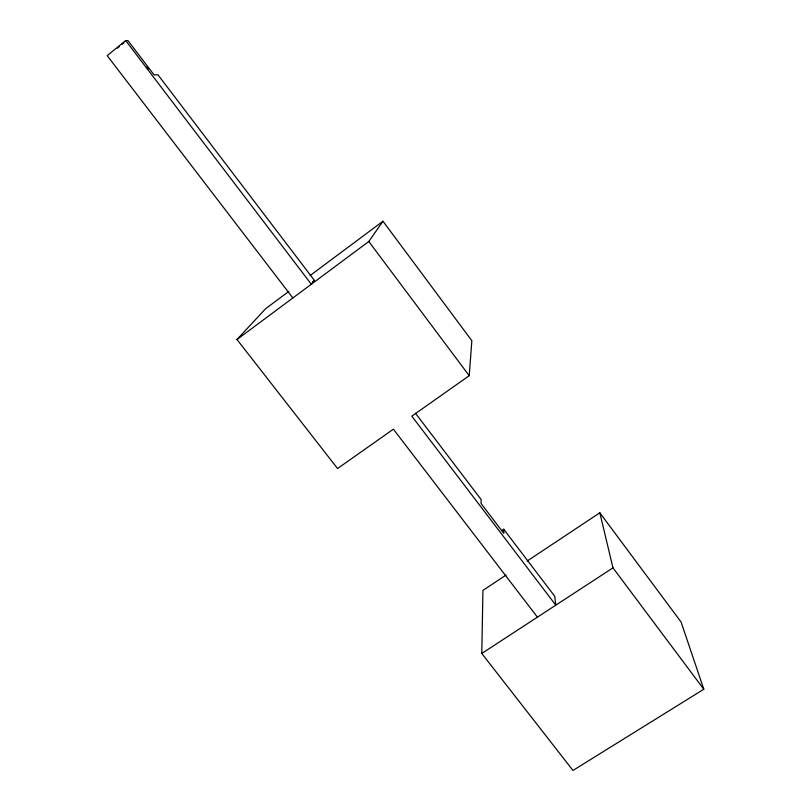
<?xml version="1.0" encoding="UTF-8"?>
<svg xmlns="http://www.w3.org/2000/svg" width="811" height="811" viewBox="0 0 811 811"><rect width="100%" height="100%" fill="white"/><g stroke="black" fill="none" stroke-linecap="round" stroke-linejoin="round"><path stroke-width="1.22" d="M527.17 561.04L599.826 512.795L681.118 622.088L703.796 689.249L572.971 770.45L481.775 653.473L482.94 590.408L506.105 575.019M501.725 530.597L503.732 529.248L554.754 596.298L555.788 605.168L411.816 416.175L469.214 375.696L471.85 340.721L382.974 221.231L310.116 275.537M537.429 617.161L393.386 429.171L337.569 468.535L236.984 339.525L368.802 241.496L382.974 221.231M125.664 40.55L128.026 40.702L154.09 74.916L157.952 74.794L314.435 280.454L311.312 284.245L125.664 40.55L107.204 55.665L292.862 297.972M236.984 339.525L265.582 308.738L288.858 291.382M117.392 48.153L119.278 46.612M122.096 44.311L123.971 42.77M312.417 281.954L314.435 280.454M481.775 653.473L612.974 567.852L599.826 512.795M415.475 413.245L481.156 499.576L481.055 503.489L503.834 533.415L503.732 529.248M146.903 66.968L148.423 68.955M368.802 241.496L469.214 375.696M612.974 567.852L703.796 689.249"/></g></svg>
